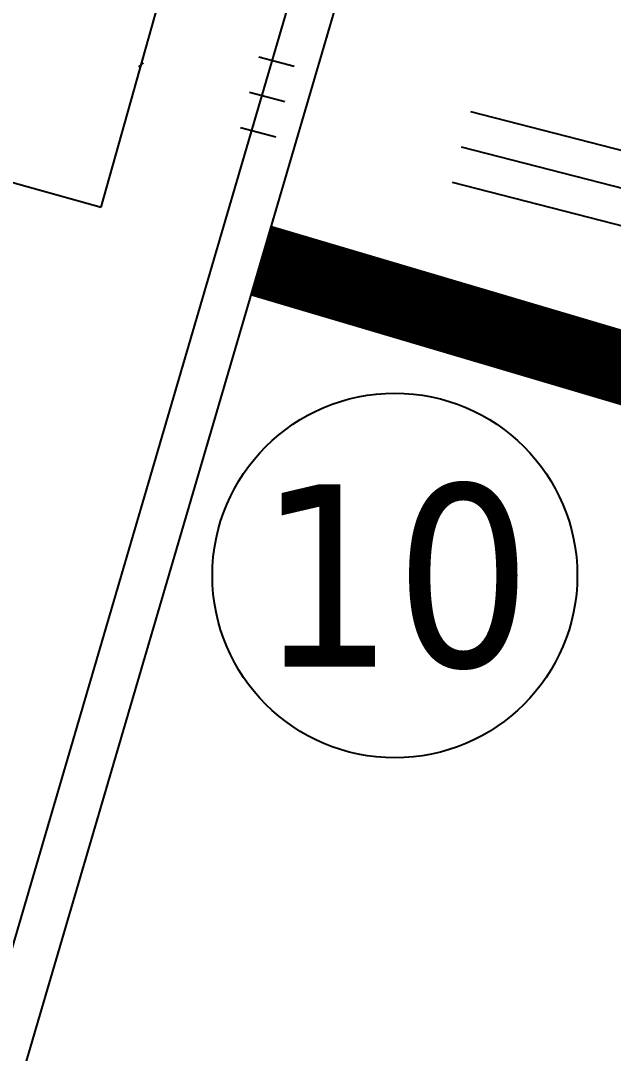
# Model space of a CAD drawing. Extents: x 421500 to 422711, y 436000 to 437000.
# Drawn here: x 421943.857 to 421945.481, y 436513.821 to 436516.653 of the extents above; entities that cross this region are included whole.
import ezdxf
from ezdxf.enums import TextEntityAlignment as Align

# ---------------------------------------------------------------- set-up
doc = ezdxf.new("R2010")
doc.units = 0
doc.linetypes.add('1001', pattern=[2, 1, 0, 1])
doc.linetypes.add('XREF UTC_716709_AJB_1b$0$DASHDOT1', pattern=[2, 1, -0.5, 0, -0.5])
doc.layers.get('0').update_dxf_attribs({"color": 210})
for name, color, linetype in [('Lines', 1, 'Continuous'), ('Pr-Kerb', 2, 'Continuous'), ('Pr-KerbEdge', 8, 'Continuous'), ('XREF UTC_716709_AJB_1b$0$du-UTCBOX', 42, 'Continuous'), ('XREF UTC_716709_AJB_1b$0$du-UTCDUCT-C1', 42, 'XREF UTC_716709_AJB_1b$0$DASHDOT1'), ('XREF UTC_716709_AJB_1b$0$du-UTCTEXT', 42, 'Continuous'), ('XREF UTC_716709_AJB_1b$0$NUMBERS', 7, 'Continuous'), ('XREF UTC_716709_AJB_1b$0$SIGSnumbers', 7, 'Continuous')]:
    doc.layers.add(name, color=color, linetype=linetype)
doc.styles.add('XREF UTC_716709_AJB_1b$0$KTS_TAHOMA', font='tahoma.ttf')

# ---------------------------------------------------------------- blocks, each defined once
blk = doc.blocks.new('XREF UTC_716709_AJB_1b$0$CCB')
for p, q in [((-0.4125, 0.4125), (-0.4125, -0.4125)), ((0.4125, 0.4125), (-0.4125, 0.4125)), ((0.4125, -0.4125), (0.4125, 0.4125)), ((-0.4125, -0.4125), (0.4125, -0.4125))]:
    blk.add_line(p, q)
blk = doc.blocks.new('XREF UTC_716709_AJB_1b$0$poleno')
at = {"layer": 'XREF UTC_716709_AJB_1b$0$NUMBERS'}
blk.add_circle((0, 0), 1, dxfattribs=at)
at = {"layer": 'XREF UTC_716709_AJB_1b$0$NUMBERS', "style": 'XREF UTC_716709_AJB_1b$0$KTS_TAHOMA'}
blk.add_attdef('NUMBER', text='', height=1, dxfattribs=at).set_placement((0, 0), align=Align.MIDDLE)
blk = doc.blocks.new('XREF UTC_716709_AJB_1b$0$e_tag')
blk.add_line((-0.5, -0.7), (0.5, 0.7))

msp = doc.modelspace()

# ---------------------------------------------------------------- linework, layer by layer
at = {"layer": 'Lines', "linetype": '1001', "const_width": 0.2, "flags": 128}
msp.add_lwpolyline([(421944.5162, 436515.9952), (421952.3389, 436513.6756)], dxfattribs=at)
at = {"layer": 'Pr-Kerb', "flags": 128}
msp.add_lwpolyline([(421930.8862, 436496.0741, 0.3966), (421934.9182, 436496.8829), (421939.5853, 436503.4523, 0.083402), (421942.764, 436510.0113), (421944.9898, 436517.6125, 0.348047), (421939.3934, 436531.4229), (421913.7423, 436545.9709)], format="xyb", dxfattribs=at)
at = {"layer": 'Pr-KerbEdge', "flags": 128}
for points in [[(421930.9523, 436496.1802, 0.3966), (421934.8163, 436496.9553), (421939.4834, 436503.5247, 0.083402), (421942.6441, 436510.0464), (421944.8699, 436517.6477, 0.348047), (421939.3317, 436531.3141), (421913.6807, 436545.8621)], [(421945.446, 436499.3994), (421945.446, 436499.3994, 0.084233), (421952.7347, 436514.5025, 0.084233)]]:
    msp.add_lwpolyline(points, format="xyb", dxfattribs=at)
at = {"layer": 'XREF UTC_716709_AJB_1b$0$du-UTCDUCT-C1', "flags": 128}
for points in [[(421954.1934, 436514.058), (421944.2127, 436516.6294)], [(421954.1684, 436513.9612), (421944.1877, 436516.5325)], [(421954.1435, 436513.8644), (421944.1628, 436516.4357)]]:
    msp.add_lwpolyline(points, dxfattribs=at)

# ---------------------------------------------------------------- block references
at = {"layer": 'XREF UTC_716709_AJB_1b$0$du-UTCBOX', "color": 14, "rotation": 344.3384888311666}
msp.add_blockref('XREF UTC_716709_AJB_1b$0$CCB', (421943.7923, 436516.6501), dxfattribs=at)
at = {"layer": 'XREF UTC_716709_AJB_1b$0$du-UTCTEXT', "xscale": 0.009999999999999997, "yscale": 0.009999999999999997, "rotation": 345.5530694374484}
msp.add_blockref('XREF UTC_716709_AJB_1b$0$e_tag', (421944.1877, 436516.5325), dxfattribs=at)
at = {"layer": 'XREF UTC_716709_AJB_1b$0$SIGSnumbers', "xscale": 0.5, "yscale": 0.5, "zscale": 0.6}
msp.add_blockref('XREF UTC_716709_AJB_1b$0$poleno', (421944.8827, 436515.1318), dxfattribs=at).add_auto_attribs({'NUMBER': '10'})

doc.saveas('drawing.dxf')
